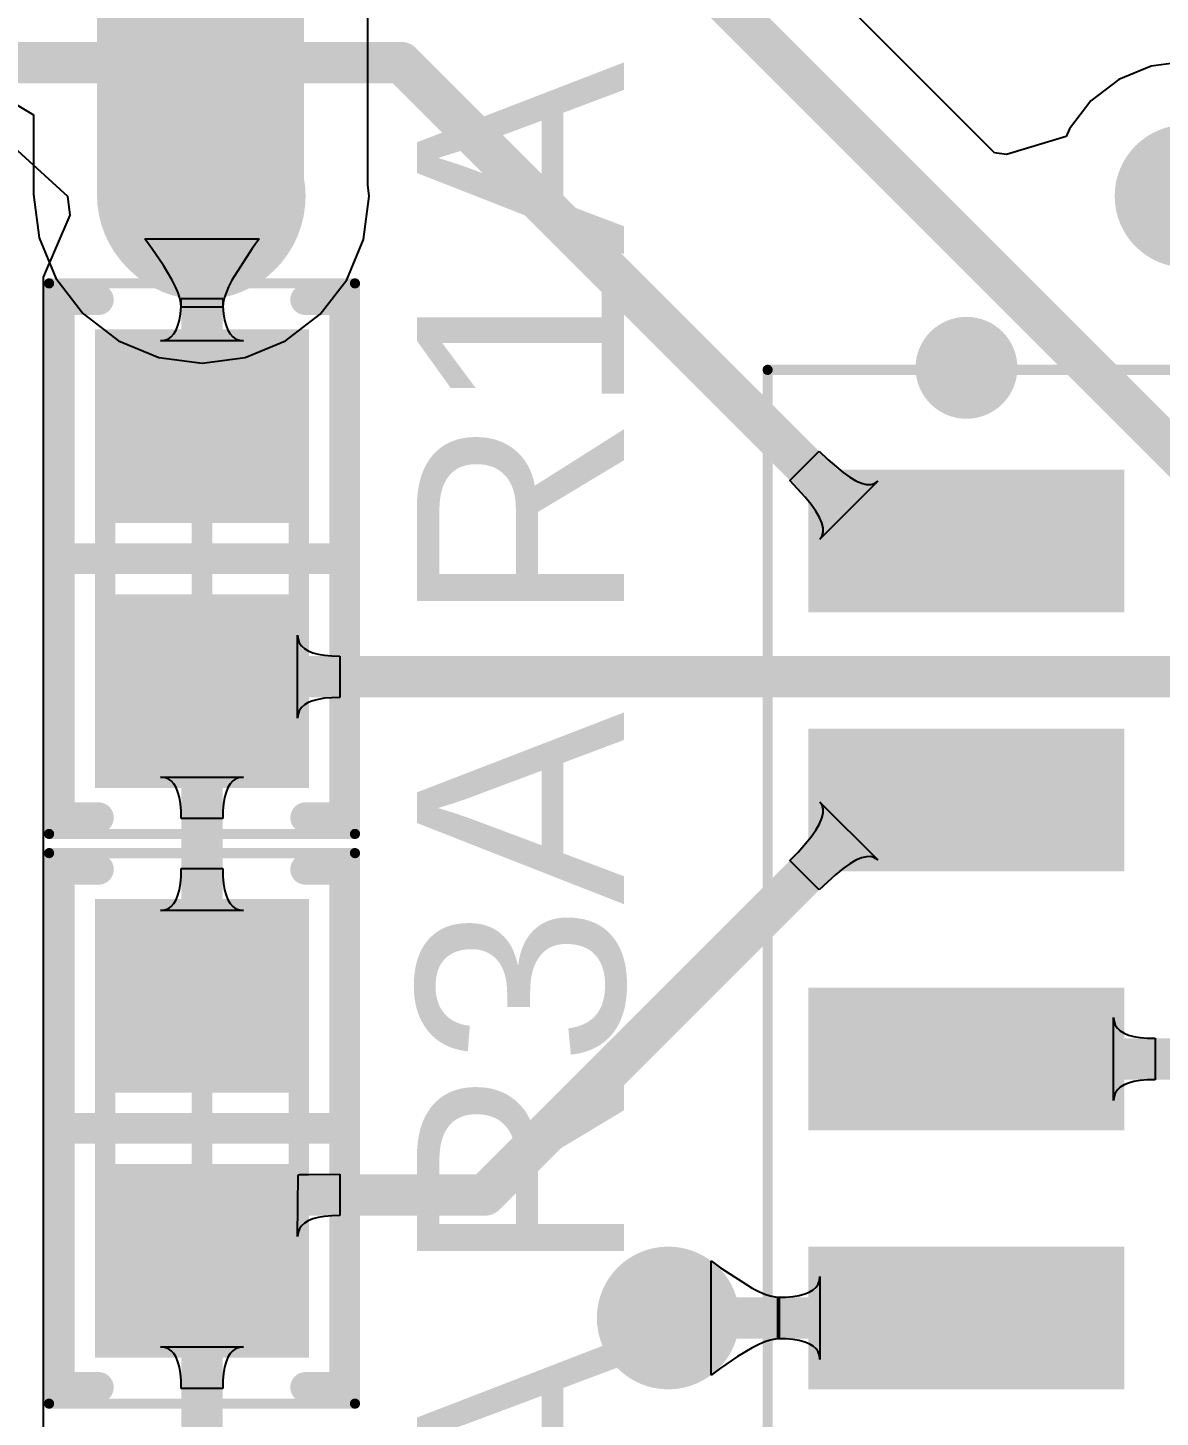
# Model space of a CAD drawing. Header units: inches. Extents: x -0.14 to 3.29, y -0.08 to 7.88.
# Drawn here: x 1.3616 to 1.5802, y 7.3334 to 7.6016 of the extents above; entities that cross this region are included whole.
import ezdxf

# ---------------------------------------------------------------- set-up
doc = ezdxf.new("R2010")
doc.units = ezdxf.units.IN
doc.header["$MEASUREMENT"] = 0
for name, color, linetype in [('Bottom Layer', 5, 'Continuous'), ('Top 3D Body', 56, 'Continuous'), ('Top Courtyard', 56, 'Continuous'), ('Top Layer', 1, 'Continuous'), ('Top Overlay', 2, 'Continuous'), ('Top Paste', 8, 'Continuous'), ('Top Solder', 216, 'Continuous'), ('Via Holes', 16, 'Continuous')]:
    doc.layers.add(name, color=color, linetype=linetype)
doc.styles.add('Arial', font='', dxfattribs={"height": 0.2})
doc.styles.get('Arial').set_extended_font_data('Arial')

# ---------------------------------------------------------------- blocks, each defined once
blk = doc.blocks.new('34355DA5_B1DA_47C2_A88A_ECF82120A4F7_259')
at = {"layer": 'Top Layer'}
for points in [[(-0.13583, 0.13819), (-0.13583, 0.16181), (-0.07874, 0.16181), (-0.07874, 0.13819)], [(-0.13583, 0.08819), (-0.13583, 0.11181), (-0.07874, 0.11181), (-0.07874, 0.08819)], [(-0.13583, 0.03819), (-0.13583, 0.06181), (-0.07874, 0.06181), (-0.07874, 0.03819)], [(-0.13583, -0.01181), (-0.13583, 0.01181), (-0.07874, 0.01181), (-0.07874, -0.01181)]]:
    blk.add_hatch(color=1, dxfattribs=at).paths.add_polyline_path(points)
at = {"layer": 'Top Paste'}
for points in [[(-0.13583, 0.13819), (-0.13583, 0.16181), (-0.07874, 0.16181), (-0.07874, 0.13819)], [(-0.13583, 0.08819), (-0.13583, 0.11181), (-0.07874, 0.11181), (-0.07874, 0.08819)], [(-0.13583, 0.03819), (-0.13583, 0.06181), (-0.07874, 0.06181), (-0.07874, 0.03819)], [(-0.13583, -0.01181), (-0.13583, 0.01181), (-0.07874, 0.01181), (-0.07874, -0.01181)]]:
    blk.add_hatch(color=8, dxfattribs=at).paths.add_polyline_path(points)
at = {"layer": 'Top Solder'}
for points in [[(-0.13779, 0.13622), (-0.13779, 0.16378), (-0.07677, 0.16378), (-0.07677, 0.13622)], [(-0.13779, 0.08622), (-0.13779, 0.11378), (-0.07677, 0.11378), (-0.07677, 0.08622)], [(-0.13779, 0.03622), (-0.13779, 0.06378), (-0.07677, 0.06378), (-0.07677, 0.03622)], [(-0.13779, -0.01378), (-0.13779, 0.01378), (-0.07677, 0.01378), (-0.07677, -0.01378)]]:
    blk.add_hatch(color=216, dxfattribs=at).paths.add_polyline_path(points)
at = {"layer": 'Top Courtyard'}
for points in [[(-0.14567, 0.18307, 0.00197, 0.00197, 0), (0.14567, 0.18307, 0.00197, 0.00197, 0)], [(-0.14567, -0.18307, 0.00197, 0.00197, 0), (-0.14567, 0.18307, 0.00197, 0.00197, 0)]]:
    blk.add_lwpolyline(points, format="xyseb", dxfattribs=at)
blk.add_lwpolyline([(-0.14616, 0.18307, 0.000984, 0.000984, 1), (-0.14518, 0.18307, 0.000984, 0.000984, 1)], format="xyseb", close=True, dxfattribs=at)
blk.add_lwpolyline([(-0.14616, 0.18307, 0.000984, 0.000984, 1), (-0.14518, 0.18307, 0.000984, 0.000984, 1)], format="xyseb", close=True, dxfattribs=at)
at = {"layer": 'Top Overlay'}
for points in [[(-0.10236, 0.18346, 0.00984, 0.00984, 1), (-0.1122, 0.18346, 0.00984, 0.00984, 1)], [(-0.11467, 0.18346, 0.00492, 0.00492, 1), (-0.10974, 0.18346, 0.00492, 0.00492, 1)], [(-0.10482, 0.18346, 0.00492, 0.00492, 1), (-0.0999, 0.18346, 0.00492, 0.00492, 1)]]:
    blk.add_lwpolyline(points, format="xyseb", close=True, dxfattribs=at)
blk = doc.blocks.new('RES_0603_1608_366')
at = {"layer": 'Top Layer'}
for points in [[(-0.04232, -0.0187), (-0.04232, 0.0187), (-0.00886, 0.0187), (-0.00886, -0.0187)], [(0.00886, -0.0187), (0.00886, 0.0187), (0.04232, 0.0187), (0.04232, -0.0187)]]:
    blk.add_hatch(color=1, dxfattribs=at).paths.add_polyline_path(points)
at = {"layer": 'Top Paste'}
for points in [[(-0.04232, -0.0187), (-0.04232, 0.0187), (-0.00886, 0.0187), (-0.00886, -0.0187)], [(0.00886, -0.0187), (0.00886, 0.0187), (0.04232, 0.0187), (0.04232, -0.0187)]]:
    blk.add_hatch(color=8, dxfattribs=at).paths.add_polyline_path(points)
at = {"layer": 'Top Solder'}
for points in [[(-0.04429, -0.02067), (-0.04429, 0.02067), (-0.00689, 0.02067), (-0.00689, -0.02067)], [(0.00689, -0.02067), (0.00689, 0.02067), (0.04429, 0.02067), (0.04429, -0.02067)]]:
    blk.add_hatch(color=216, dxfattribs=at).paths.add_polyline_path(points)
at = {"layer": 'Top 3D Body'}
for points in [[(0.03445, 0.0187, 0.00394, 0.00394, 0), (-0.03445, 0.0187, 0.00394, 0.00394, 0)], [(-0.03445, -0.0187, 0.00394, 0.00394, 0), (-0.03445, 0.0187, 0.00394, 0.00394, 0)], [(0.03445, -0.0187, 0.00394, 0.00394, 0), (0.03445, 0.0187, 0.00394, 0.00394, 0)], [(0.03445, -0.0187, 0.00394, 0.00394, 0), (-0.03445, -0.0187, 0.00394, 0.00394, 0)]]:
    blk.add_lwpolyline(points, format="xyseb", dxfattribs=at)
for points in [[(-0.03543, 0.0187, 0.00197, 0.00197, 1), (-0.03346, 0.0187, 0.00197, 0.00197, 1)], [(-0.03543, 0.0187, 0.00197, 0.00197, 1), (-0.03346, 0.0187, 0.00197, 0.00197, 1)], [(0.03347, 0.0187, 0.00197, 0.00197, 1), (0.03543, 0.0187, 0.00197, 0.00197, 1)], [(0.03347, 0.0187, 0.00197, 0.00197, 1), (0.03543, 0.0187, 0.00197, 0.00197, 1)], [(-0.03543, -0.0187, 0.00197, 0.00197, 1), (-0.03346, -0.0187, 0.00197, 0.00197, 1)], [(-0.03543, -0.0187, 0.00197, 0.00197, 1), (-0.03346, -0.0187, 0.00197, 0.00197, 1)], [(0.03347, -0.0187, 0.00197, 0.00197, 1), (0.03543, -0.0187, 0.00197, 0.00197, 1)], [(0.03347, -0.0187, 0.00197, 0.00197, 1), (0.03543, -0.0187, 0.00197, 0.00197, 1)]]:
    blk.add_lwpolyline(points, format="xyseb", close=True, dxfattribs=at)
at = {"layer": 'Top Courtyard'}
for points in [[(0.05315, 0.02953, 0.00197, 0.00197, 0), (-0.05315, 0.02953, 0.00197, 0.00197, 0)], [(-0.05315, -0.02953, 0.00197, 0.00197, 0), (-0.05315, 0.02953, 0.00197, 0.00197, 0)], [(0.05315, -0.02953, 0.00197, 0.00197, 0), (0.05315, 0.02953, 0.00197, 0.00197, 0)], [(0, -0.0187, 0.00394, 0.00394, 0), (0, 0.0187, 0.00394, 0.00394, 0)], [(0.0187, 0, 0.00394, 0.00394, 0), (-0.0187, 0, 0.00394, 0.00394, 0)], [(0.05315, -0.02953, 0.00197, 0.00197, 0), (-0.05315, -0.02953, 0.00197, 0.00197, 0)]]:
    blk.add_lwpolyline(points, format="xyseb", dxfattribs=at)
for points in [[(-0.05364, 0.02953, 0.000984, 0.000984, 1), (-0.05266, 0.02953, 0.000984, 0.000984, 1)], [(-0.05364, 0.02953, 0.000984, 0.000984, 1), (-0.05266, 0.02953, 0.000984, 0.000984, 1)], [(0.05266, 0.02953, 0.000984, 0.000984, 1), (0.05364, 0.02953, 0.000984, 0.000984, 1)], [(0.05266, 0.02953, 0.000984, 0.000984, 1), (0.05364, 0.02953, 0.000984, 0.000984, 1)], [(-0.00098, 0.0187, 0.00197, 0.00197, 1), (0.00098, 0.0187, 0.00197, 0.00197, 1)], [(-0.01968, 0, 0.00197, 0.00197, 1), (-0.01772, 0, 0.00197, 0.00197, 1)], [(0.01772, 0, 0.00197, 0.00197, 1), (0.01969, 0, 0.00197, 0.00197, 1)], [(-0.00098, -0.0187, 0.00197, 0.00197, 1), (0.00098, -0.0187, 0.00197, 0.00197, 1)], [(-0.05364, -0.02953, 0.000984, 0.000984, 1), (-0.05266, -0.02953, 0.000984, 0.000984, 1)], [(-0.05364, -0.02953, 0.000984, 0.000984, 1), (-0.05266, -0.02953, 0.000984, 0.000984, 1)], [(0.05266, -0.02953, 0.000984, 0.000984, 1), (0.05364, -0.02953, 0.000984, 0.000984, 1)], [(0.05266, -0.02953, 0.000984, 0.000984, 1), (0.05364, -0.02953, 0.000984, 0.000984, 1)]]:
    blk.add_lwpolyline(points, format="xyseb", close=True, dxfattribs=at)
at = {"layer": 'Top Overlay'}
for points in [[(0.05, 0.02756, 0.00591, 0.00591, 0), (-0.05, 0.02756, 0.00591, 0.00591, 0)], [(-0.05, 0.02, 0.00591, 0.00591, 0), (-0.05, 0.02756, 0.00591, 0.00591, 0)], [(0, -0.02756, 0.00591, 0.00591, 0), (0, 0.02756, 0.00591, 0.00591, 0)], [(0.05, 0.02, 0.00591, 0.00591, 0), (0.05, 0.02756, 0.00591, 0.00591, 0)], [(-0.05, -0.02756, 0.00591, 0.00591, 0), (-0.05, -0.02, 0.00591, 0.00591, 0)], [(0.05, -0.02756, 0.00591, 0.00591, 0), (0.05, -0.02, 0.00591, 0.00591, 0)], [(0.05, -0.02756, 0.00591, 0.00591, 0), (-0.05, -0.02756, 0.00591, 0.00591, 0)]]:
    blk.add_lwpolyline(points, format="xyseb", dxfattribs=at)
for points in [[(-0.05148, 0.02756, 0.00295, 0.00295, 1), (-0.04852, 0.02756, 0.00295, 0.00295, 1)], [(-0.05148, 0.02756, 0.00295, 0.00295, 1), (-0.04852, 0.02756, 0.00295, 0.00295, 1)], [(-0.00148, 0.02756, 0.00295, 0.00295, 1), (0.00148, 0.02756, 0.00295, 0.00295, 1)], [(0.04852, 0.02756, 0.00295, 0.00295, 1), (0.05148, 0.02756, 0.00295, 0.00295, 1)], [(0.04852, 0.02756, 0.00295, 0.00295, 1), (0.05148, 0.02756, 0.00295, 0.00295, 1)], [(-0.05148, 0.02, 0.00295, 0.00295, 1), (-0.04852, 0.02, 0.00295, 0.00295, 1)], [(0.04852, 0.02, 0.00295, 0.00295, 1), (0.05148, 0.02, 0.00295, 0.00295, 1)], [(-0.05148, -0.02, 0.00295, 0.00295, 1), (-0.04852, -0.02, 0.00295, 0.00295, 1)], [(0.04852, -0.02, 0.00295, 0.00295, 1), (0.05148, -0.02, 0.00295, 0.00295, 1)], [(-0.05148, -0.02756, 0.00295, 0.00295, 1), (-0.04852, -0.02756, 0.00295, 0.00295, 1)], [(-0.05148, -0.02756, 0.00295, 0.00295, 1), (-0.04852, -0.02756, 0.00295, 0.00295, 1)], [(-0.00148, -0.02756, 0.00295, 0.00295, 1), (0.00148, -0.02756, 0.00295, 0.00295, 1)], [(0.04852, -0.02756, 0.00295, 0.00295, 1), (0.05148, -0.02756, 0.00295, 0.00295, 1)], [(0.04852, -0.02756, 0.00295, 0.00295, 1), (0.05148, -0.02756, 0.00295, 0.00295, 1)]]:
    blk.add_lwpolyline(points, format="xyseb", close=True, dxfattribs=at)
blk = doc.blocks.new('RES_0603_1608_386')
at = {"layer": 'Top Layer'}
for points in [[(-0.04232, -0.0187), (-0.04232, 0.0187), (-0.00886, 0.0187), (-0.00886, -0.0187)], [(0.00886, -0.0187), (0.00886, 0.0187), (0.04232, 0.0187), (0.04232, -0.0187)]]:
    blk.add_hatch(color=1, dxfattribs=at).paths.add_polyline_path(points)
at = {"layer": 'Top Paste'}
for points in [[(-0.04232, -0.0187), (-0.04232, 0.0187), (-0.00886, 0.0187), (-0.00886, -0.0187)], [(0.00886, -0.0187), (0.00886, 0.0187), (0.04232, 0.0187), (0.04232, -0.0187)]]:
    blk.add_hatch(color=8, dxfattribs=at).paths.add_polyline_path(points)
at = {"layer": 'Top Solder'}
for points in [[(-0.04429, -0.02067), (-0.04429, 0.02067), (-0.00689, 0.02067), (-0.00689, -0.02067)], [(0.00689, -0.02067), (0.00689, 0.02067), (0.04429, 0.02067), (0.04429, -0.02067)]]:
    blk.add_hatch(color=216, dxfattribs=at).paths.add_polyline_path(points)
at = {"layer": 'Top 3D Body'}
for points in [[(0.03445, 0.0187, 0.00394, 0.00394, 0), (-0.03445, 0.0187, 0.00394, 0.00394, 0)], [(-0.03445, -0.0187, 0.00394, 0.00394, 0), (-0.03445, 0.0187, 0.00394, 0.00394, 0)], [(0.03445, -0.0187, 0.00394, 0.00394, 0), (0.03445, 0.0187, 0.00394, 0.00394, 0)], [(0.03445, -0.0187, 0.00394, 0.00394, 0), (-0.03445, -0.0187, 0.00394, 0.00394, 0)]]:
    blk.add_lwpolyline(points, format="xyseb", dxfattribs=at)
for points in [[(-0.03543, 0.0187, 0.00197, 0.00197, 1), (-0.03346, 0.0187, 0.00197, 0.00197, 1)], [(-0.03543, 0.0187, 0.00197, 0.00197, 1), (-0.03346, 0.0187, 0.00197, 0.00197, 1)], [(0.03347, 0.0187, 0.00197, 0.00197, 1), (0.03543, 0.0187, 0.00197, 0.00197, 1)], [(0.03347, 0.0187, 0.00197, 0.00197, 1), (0.03543, 0.0187, 0.00197, 0.00197, 1)], [(-0.03543, -0.0187, 0.00197, 0.00197, 1), (-0.03346, -0.0187, 0.00197, 0.00197, 1)], [(-0.03543, -0.0187, 0.00197, 0.00197, 1), (-0.03346, -0.0187, 0.00197, 0.00197, 1)], [(0.03347, -0.0187, 0.00197, 0.00197, 1), (0.03543, -0.0187, 0.00197, 0.00197, 1)], [(0.03347, -0.0187, 0.00197, 0.00197, 1), (0.03543, -0.0187, 0.00197, 0.00197, 1)]]:
    blk.add_lwpolyline(points, format="xyseb", close=True, dxfattribs=at)
at = {"layer": 'Top Courtyard'}
for points in [[(0.05315, 0.02953, 0.00197, 0.00197, 0), (-0.05315, 0.02953, 0.00197, 0.00197, 0)], [(-0.05315, -0.02953, 0.00197, 0.00197, 0), (-0.05315, 0.02953, 0.00197, 0.00197, 0)], [(0.05315, -0.02953, 0.00197, 0.00197, 0), (0.05315, 0.02953, 0.00197, 0.00197, 0)], [(0, -0.0187, 0.00394, 0.00394, 0), (0, 0.0187, 0.00394, 0.00394, 0)], [(0.0187, 0, 0.00394, 0.00394, 0), (-0.0187, 0, 0.00394, 0.00394, 0)], [(0.05315, -0.02953, 0.00197, 0.00197, 0), (-0.05315, -0.02953, 0.00197, 0.00197, 0)]]:
    blk.add_lwpolyline(points, format="xyseb", dxfattribs=at)
for points in [[(-0.05364, 0.02953, 0.000984, 0.000984, 1), (-0.05266, 0.02953, 0.000984, 0.000984, 1)], [(-0.05364, 0.02953, 0.000984, 0.000984, 1), (-0.05266, 0.02953, 0.000984, 0.000984, 1)], [(0.05266, 0.02953, 0.000984, 0.000984, 1), (0.05364, 0.02953, 0.000984, 0.000984, 1)], [(0.05266, 0.02953, 0.000984, 0.000984, 1), (0.05364, 0.02953, 0.000984, 0.000984, 1)], [(-0.00098, 0.0187, 0.00197, 0.00197, 1), (0.00098, 0.0187, 0.00197, 0.00197, 1)], [(-0.01968, 0, 0.00197, 0.00197, 1), (-0.01772, 0, 0.00197, 0.00197, 1)], [(0.01772, 0, 0.00197, 0.00197, 1), (0.01969, 0, 0.00197, 0.00197, 1)], [(-0.00098, -0.0187, 0.00197, 0.00197, 1), (0.00098, -0.0187, 0.00197, 0.00197, 1)], [(-0.05364, -0.02953, 0.000984, 0.000984, 1), (-0.05266, -0.02953, 0.000984, 0.000984, 1)], [(-0.05364, -0.02953, 0.000984, 0.000984, 1), (-0.05266, -0.02953, 0.000984, 0.000984, 1)], [(0.05266, -0.02953, 0.000984, 0.000984, 1), (0.05364, -0.02953, 0.000984, 0.000984, 1)], [(0.05266, -0.02953, 0.000984, 0.000984, 1), (0.05364, -0.02953, 0.000984, 0.000984, 1)]]:
    blk.add_lwpolyline(points, format="xyseb", close=True, dxfattribs=at)
at = {"layer": 'Top Overlay'}
for points in [[(0.05, 0.02756, 0.00591, 0.00591, 0), (-0.05, 0.02756, 0.00591, 0.00591, 0)], [(-0.05, 0.02, 0.00591, 0.00591, 0), (-0.05, 0.02756, 0.00591, 0.00591, 0)], [(0, -0.02756, 0.00591, 0.00591, 0), (0, 0.02756, 0.00591, 0.00591, 0)], [(0.05, 0.02, 0.00591, 0.00591, 0), (0.05, 0.02756, 0.00591, 0.00591, 0)], [(-0.05, -0.02756, 0.00591, 0.00591, 0), (-0.05, -0.02, 0.00591, 0.00591, 0)], [(0.05, -0.02756, 0.00591, 0.00591, 0), (0.05, -0.02, 0.00591, 0.00591, 0)], [(0.05, -0.02756, 0.00591, 0.00591, 0), (-0.05, -0.02756, 0.00591, 0.00591, 0)]]:
    blk.add_lwpolyline(points, format="xyseb", dxfattribs=at)
for points in [[(-0.05148, 0.02756, 0.00295, 0.00295, 1), (-0.04852, 0.02756, 0.00295, 0.00295, 1)], [(-0.05148, 0.02756, 0.00295, 0.00295, 1), (-0.04852, 0.02756, 0.00295, 0.00295, 1)], [(-0.00148, 0.02756, 0.00295, 0.00295, 1), (0.00148, 0.02756, 0.00295, 0.00295, 1)], [(0.04852, 0.02756, 0.00295, 0.00295, 1), (0.05148, 0.02756, 0.00295, 0.00295, 1)], [(0.04852, 0.02756, 0.00295, 0.00295, 1), (0.05148, 0.02756, 0.00295, 0.00295, 1)], [(-0.05148, 0.02, 0.00295, 0.00295, 1), (-0.04852, 0.02, 0.00295, 0.00295, 1)], [(0.04852, 0.02, 0.00295, 0.00295, 1), (0.05148, 0.02, 0.00295, 0.00295, 1)], [(-0.05148, -0.02, 0.00295, 0.00295, 1), (-0.04852, -0.02, 0.00295, 0.00295, 1)], [(0.04852, -0.02, 0.00295, 0.00295, 1), (0.05148, -0.02, 0.00295, 0.00295, 1)], [(-0.05148, -0.02756, 0.00295, 0.00295, 1), (-0.04852, -0.02756, 0.00295, 0.00295, 1)], [(-0.05148, -0.02756, 0.00295, 0.00295, 1), (-0.04852, -0.02756, 0.00295, 0.00295, 1)], [(-0.00148, -0.02756, 0.00295, 0.00295, 1), (0.00148, -0.02756, 0.00295, 0.00295, 1)], [(0.04852, -0.02756, 0.00295, 0.00295, 1), (0.05148, -0.02756, 0.00295, 0.00295, 1)], [(0.04852, -0.02756, 0.00295, 0.00295, 1), (0.05148, -0.02756, 0.00295, 0.00295, 1)]]:
    blk.add_lwpolyline(points, format="xyseb", close=True, dxfattribs=at)

msp = doc.modelspace()

# ---------------------------------------------------------------- hatches: boundary and pattern name
at = {"layer": 'Bottom Layer'}
h = msp.add_hatch(color=5, dxfattribs=at)
edge = h.paths.add_edge_path()
edge.add_arc((1.3952, 7.56913), 0.01378, 0, 360)
h = msp.add_hatch(color=5, dxfattribs=at)
edge = h.paths.add_edge_path()
edge.add_arc((1.5852, 7.56913), 0.01378, 0, 360)
h = msp.add_hatch(color=5, dxfattribs=at)
edge = h.paths.add_edge_path()
edge.add_arc((1.48521, 7.35252), 0.01378, 0, 360)
at = {"layer": 'Top Layer'}
h = msp.add_hatch(color=1, dxfattribs=at)
edge = h.paths.add_edge_path()
edge.add_arc((1.3952, 7.56913), 0.01378, 0, 360)
h = msp.add_hatch(color=1, dxfattribs=at)
edge = h.paths.add_edge_path()
edge.add_arc((1.5852, 7.56913), 0.01378, 0, 360)
h = msp.add_hatch(color=1, dxfattribs=at)
edge = h.paths.add_edge_path()
edge.add_arc((1.48521, 7.35252), 0.01378, 0, 360)
at = {"layer": 'Via Holes'}
h = msp.add_hatch(color=7, dxfattribs=at)
edge = h.paths.add_edge_path()
edge.add_arc((1.3952, 7.56913), 0.00689, 0, 360)
h = msp.add_hatch(color=7, dxfattribs=at)
edge = h.paths.add_edge_path()
edge.add_arc((1.5852, 7.56913), 0.00689, 0, 360)
h = msp.add_hatch(color=7, dxfattribs=at)
edge = h.paths.add_edge_path()
edge.add_arc((1.48521, 7.35252), 0.00689, 0, 360)

# ---------------------------------------------------------------- linework, layer by layer
at = {"layer": 'Bottom Layer'}
for p, q in [((1.42719, 7.5713), (1.42719, 7.67688)), ((1.35064, 7.59202), (1.36264, 7.58483)), ((1.36264, 7.58483), (1.36264, 7.56942)), ((1.42747, 7.56913), (1.42719, 7.5713)), ((1.36264, 7.56942), (1.36374, 7.56106)), ((1.42637, 7.56078), (1.42747, 7.56913)), ((1.36374, 7.56106), (1.36696, 7.55328)), ((1.42315, 7.55299), (1.42637, 7.56078)), ((1.36696, 7.55328), (1.37209, 7.54659)), ((1.41802, 7.54631), (1.42315, 7.55299)), ((1.37209, 7.54659), (1.37238, 7.54631)), ((1.37238, 7.54631), (1.37906, 7.54118)), ((1.41134, 7.54118), (1.41802, 7.54631)), ((1.37906, 7.54118), (1.38684, 7.53796)), ((1.40355, 7.53796), (1.41134, 7.54118)), ((1.38684, 7.53796), (1.3952, 7.53686)), ((1.3952, 7.53686), (1.40355, 7.53796))]:
    msp.add_line(p, q, dxfattribs=at)
for points in [[(1.39491, 7.56942, 0.04, 0.04, 0), (1.39491, 7.67688, 0.04, 0.04, 0)], [(1.39491, 7.56942, 0.04, 0.04, 0), (1.3952, 7.56913, 0.04, 0.04, 0)]]:
    msp.add_lwpolyline(points, format="xyseb", dxfattribs=at)
for points in [[(1.38491, 7.56942, 0.02, 0.02, 1), (1.40491, 7.56942, 0.02, 0.02, 1)], [(1.38491, 7.56942, 0.02, 0.02, 1), (1.40491, 7.56942, 0.02, 0.02, 1)], [(1.3852, 7.56913, 0.02, 0.02, 1), (1.4052, 7.56913, 0.02, 0.02, 1)]]:
    msp.add_lwpolyline(points, format="xyseb", close=True, dxfattribs=at)
at = {"layer": 'Top Layer'}
for p, q in [((1.54822, 7.57749), (1.50326, 7.62245)), ((1.5852, 7.59513), (1.57847, 7.59425)), ((1.57847, 7.59425), (1.5722, 7.59165)), ((1.5722, 7.59165), (1.56681, 7.58752)), ((1.56681, 7.58752), (1.56268, 7.58213)), ((1.56268, 7.58213), (1.56206, 7.58063)), ((1.56206, 7.58063), (1.55053, 7.57717)), ((1.35886, 7.5786), (1.3692, 7.56913)), ((1.55053, 7.57717), (1.54822, 7.57749)), ((1.3692, 7.56913), (1.36968, 7.56546)), ((1.36968, 7.56546), (1.3645, 7.55346)), ((1.38551, 7.55904), (1.38418, 7.56086)), ((1.38418, 7.56086), (1.40622, 7.56086)), ((1.40622, 7.56086), (1.40488, 7.55904)), ((1.38776, 7.55575), (1.38551, 7.55904)), ((1.40488, 7.55904), (1.40095, 7.55289)), ((1.38944, 7.55289), (1.38776, 7.55575)), ((1.3645, 7.55346), (1.3645, 7.55346)), ((1.3645, 7.55346), (1.3645, 7.49599)), ((1.39007, 7.55163), (1.38944, 7.55289)), ((1.40095, 7.55289), (1.40032, 7.55163)), ((1.39057, 7.55047), (1.39007, 7.55163)), ((1.39092, 7.54943), (1.39057, 7.55047)), ((1.39113, 7.5485), (1.39092, 7.54943)), ((1.39116, 7.54779), (1.3912, 7.54934)), ((1.3912, 7.54934), (1.3992, 7.54934)), ((1.3992, 7.54934), (1.39924, 7.54779)), ((1.39948, 7.54943), (1.39927, 7.5485)), ((1.39983, 7.55047), (1.39948, 7.54943)), ((1.40032, 7.55163), (1.39983, 7.55047)), ((1.39104, 7.54641), (1.39116, 7.54779)), ((1.3912, 7.54768), (1.39113, 7.5485)), ((1.3992, 7.54768), (1.3912, 7.54768)), ((1.39927, 7.5485), (1.3992, 7.54768)), ((1.39924, 7.54779), (1.39936, 7.54641)), ((1.3902, 7.54325), (1.39056, 7.54414)), ((1.39056, 7.54414), (1.39084, 7.5452)), ((1.39084, 7.5452), (1.39104, 7.54641)), ((1.39936, 7.54641), (1.39956, 7.5452)), ((1.39956, 7.5452), (1.39984, 7.54414)), ((1.39984, 7.54414), (1.4002, 7.54325)), ((1.3872, 7.54122), (1.38796, 7.5413)), ((1.4032, 7.54122), (1.3872, 7.54122)), ((1.38796, 7.5413), (1.38864, 7.54154)), ((1.38864, 7.54154), (1.38924, 7.54195)), ((1.38924, 7.54195), (1.38976, 7.54252)), ((1.38976, 7.54252), (1.3902, 7.54325)), ((1.4002, 7.54325), (1.40064, 7.54252)), ((1.40064, 7.54252), (1.40116, 7.54195)), ((1.40116, 7.54195), (1.40176, 7.54154)), ((1.40176, 7.54154), (1.40244, 7.5413)), ((1.40244, 7.5413), (1.4032, 7.54122)), ((1.50872, 7.51421), (1.51437, 7.51987)), ((1.51437, 7.51987), (1.51602, 7.51827)), ((1.51602, 7.51827), (1.51898, 7.51576)), ((1.51898, 7.51576), (1.52028, 7.51484)), ((1.52028, 7.51484), (1.52147, 7.51415)), ((1.51168, 7.51102), (1.50872, 7.51421)), ((1.52569, 7.51409), (1.51449, 7.5029)), ((1.52147, 7.51415), (1.52255, 7.51369)), ((1.52255, 7.51369), (1.52351, 7.51345)), ((1.52351, 7.51345), (1.52435, 7.51344)), ((1.52435, 7.51344), (1.52507, 7.51365)), ((1.52507, 7.51365), (1.52569, 7.51409)), ((1.51282, 7.5096), (1.51168, 7.51102)), ((1.51374, 7.5083), (1.51282, 7.5096)), ((1.51443, 7.50711), (1.51374, 7.5083)), ((1.5149, 7.50604), (1.51443, 7.50711)), ((1.51514, 7.50508), (1.5149, 7.50604)), ((1.51493, 7.50351), (1.51515, 7.50424)), ((1.51515, 7.50424), (1.51514, 7.50508)), ((1.51449, 7.5029), (1.51493, 7.50351)), ((1.3645, 7.49599), (1.3645, 7.44481)), ((1.41366, 7.46833), (1.41366, 7.48433)), ((1.41366, 7.48433), (1.41374, 7.48357)), ((1.41374, 7.48357), (1.41398, 7.48289)), ((1.41398, 7.48289), (1.41439, 7.48229)), ((1.41439, 7.48229), (1.41496, 7.48177)), ((1.41496, 7.48177), (1.41569, 7.48133)), ((1.41569, 7.48133), (1.41658, 7.48097)), ((1.41658, 7.48097), (1.41764, 7.48069)), ((1.41764, 7.48069), (1.41886, 7.48049)), ((1.41886, 7.48049), (1.42024, 7.48037)), ((1.42024, 7.48037), (1.42178, 7.48033)), ((1.42178, 7.48033), (1.42178, 7.47233)), ((1.41658, 7.47169), (1.41569, 7.47133)), ((1.41764, 7.47197), (1.41658, 7.47169)), ((1.41886, 7.47217), (1.41764, 7.47197)), ((1.42024, 7.47229), (1.41886, 7.47217)), ((1.42178, 7.47233), (1.42024, 7.47229)), ((1.41374, 7.46909), (1.41366, 7.46833)), ((1.41398, 7.46977), (1.41374, 7.46909)), ((1.41439, 7.47037), (1.41398, 7.46977)), ((1.41496, 7.47089), (1.41439, 7.47037)), ((1.41569, 7.47133), (1.41496, 7.47089)), ((1.38796, 7.45685), (1.3872, 7.45693)), ((1.3872, 7.45693), (1.4032, 7.45693)), ((1.38864, 7.45661), (1.38796, 7.45685)), ((1.38924, 7.45621), (1.38864, 7.45661)), ((1.38976, 7.45565), (1.38924, 7.45621)), ((1.3902, 7.45493), (1.38976, 7.45565)), ((1.40064, 7.45565), (1.4002, 7.45493)), ((1.40116, 7.45621), (1.40064, 7.45565)), ((1.40176, 7.45661), (1.40116, 7.45621)), ((1.40244, 7.45685), (1.40176, 7.45661)), ((1.4032, 7.45693), (1.40244, 7.45685)), ((1.39056, 7.45405), (1.3902, 7.45493)), ((1.39084, 7.45301), (1.39056, 7.45405)), ((1.39104, 7.45181), (1.39084, 7.45301)), ((1.39956, 7.45301), (1.39936, 7.45181)), ((1.39984, 7.45405), (1.39956, 7.45301)), ((1.4002, 7.45493), (1.39984, 7.45405)), ((1.39116, 7.45045), (1.39104, 7.45181)), ((1.3912, 7.44893), (1.39116, 7.45045)), ((1.39924, 7.45045), (1.3992, 7.44893)), ((1.39936, 7.45181), (1.39924, 7.45045)), ((1.51493, 7.45153), (1.51449, 7.45214)), ((1.51449, 7.45214), (1.52569, 7.44095)), ((1.5149, 7.449), (1.51514, 7.44996)), ((1.51515, 7.4508), (1.51493, 7.45153)), ((1.51514, 7.44996), (1.51515, 7.4508)), ((1.3992, 7.44893), (1.3912, 7.44893)), ((1.51374, 7.44674), (1.51443, 7.44793)), ((1.51443, 7.44793), (1.5149, 7.449)), ((1.3645, 7.44481), (1.3645, 7.44481)), ((1.3645, 7.44481), (1.3645, 7.44346)), ((1.51031, 7.44248), (1.51282, 7.44544)), ((1.51282, 7.44544), (1.51374, 7.44674)), ((1.3645, 7.44346), (1.3645, 7.44346)), ((1.3645, 7.44346), (1.3645, 7.38599)), ((1.50872, 7.44083), (1.51031, 7.44248)), ((1.39116, 7.43779), (1.3912, 7.43934)), ((1.3912, 7.43934), (1.3992, 7.43934)), ((1.3992, 7.43934), (1.39924, 7.43779)), ((1.51437, 7.43517), (1.50872, 7.44083)), ((1.51898, 7.43928), (1.51756, 7.43814)), ((1.52028, 7.4402), (1.51898, 7.43928)), ((1.52147, 7.44089), (1.52028, 7.4402)), ((1.52255, 7.44135), (1.52147, 7.44089)), ((1.52351, 7.44159), (1.52255, 7.44135)), ((1.52435, 7.4416), (1.52351, 7.44159)), ((1.52507, 7.44139), (1.52435, 7.4416)), ((1.52569, 7.44095), (1.52507, 7.44139)), ((1.39104, 7.43641), (1.39116, 7.43779)), ((1.39924, 7.43779), (1.39936, 7.43641)), ((1.51756, 7.43814), (1.51437, 7.43517)), ((1.3902, 7.43325), (1.39056, 7.43414)), ((1.39056, 7.43414), (1.39084, 7.4352)), ((1.39084, 7.4352), (1.39104, 7.43641)), ((1.39936, 7.43641), (1.39956, 7.4352)), ((1.39956, 7.4352), (1.39984, 7.43414)), ((1.39984, 7.43414), (1.4002, 7.43325)), ((1.3872, 7.43122), (1.38796, 7.4313)), ((1.4032, 7.43122), (1.3872, 7.43122)), ((1.38796, 7.4313), (1.38864, 7.43154)), ((1.38864, 7.43154), (1.38924, 7.43195)), ((1.38924, 7.43195), (1.38976, 7.43252)), ((1.38976, 7.43252), (1.3902, 7.43325)), ((1.4002, 7.43325), (1.40064, 7.43252)), ((1.40064, 7.43252), (1.40116, 7.43195)), ((1.40116, 7.43195), (1.40176, 7.43154)), ((1.40176, 7.43154), (1.40244, 7.4313)), ((1.40244, 7.4313), (1.4032, 7.43122)), ((1.57122, 7.39452), (1.57122, 7.41052)), ((1.57122, 7.41052), (1.5713, 7.40976)), ((1.5713, 7.40976), (1.57154, 7.40908)), ((1.57154, 7.40908), (1.57194, 7.40848)), ((1.57194, 7.40848), (1.5725, 7.40796)), ((1.5725, 7.40796), (1.57322, 7.40752)), ((1.57322, 7.40752), (1.5741, 7.40716)), ((1.5741, 7.40716), (1.57514, 7.40688)), ((1.57514, 7.40688), (1.57634, 7.40668)), ((1.57634, 7.40668), (1.5777, 7.40656)), ((1.5777, 7.40656), (1.57922, 7.40652)), ((1.57922, 7.40652), (1.57922, 7.39852)), ((1.57194, 7.39656), (1.57154, 7.39596)), ((1.5725, 7.39708), (1.57194, 7.39656)), ((1.57322, 7.39752), (1.5725, 7.39708)), ((1.5741, 7.39788), (1.57322, 7.39752)), ((1.57514, 7.39816), (1.5741, 7.39788)), ((1.57634, 7.39836), (1.57514, 7.39816)), ((1.5777, 7.39848), (1.57634, 7.39836)), ((1.57922, 7.39852), (1.5777, 7.39848)), ((1.5713, 7.39528), (1.57122, 7.39452)), ((1.57154, 7.39596), (1.5713, 7.39528)), ((1.3645, 7.38599), (1.3645, 7.33481)), ((1.41366, 7.36828), (1.41378, 7.38016)), ((1.41378, 7.38016), (1.41386, 7.38018)), ((1.41386, 7.38018), (1.4141, 7.3802)), ((1.4141, 7.3802), (1.41578, 7.38025)), ((1.41578, 7.38025), (1.42178, 7.38028)), ((1.42178, 7.38028), (1.42178, 7.37228)), ((1.41887, 7.37212), (1.41765, 7.37192)), ((1.42024, 7.37224), (1.41887, 7.37212)), ((1.42178, 7.37228), (1.42024, 7.37224)), ((1.414, 7.36972), (1.41375, 7.36904)), ((1.41441, 7.37032), (1.414, 7.36972)), ((1.41498, 7.37084), (1.41441, 7.37032)), ((1.41571, 7.37128), (1.41498, 7.37084)), ((1.4166, 7.37164), (1.41571, 7.37128)), ((1.41765, 7.37192), (1.4166, 7.37164)), ((1.41375, 7.36904), (1.41366, 7.36828)), ((1.49348, 7.3415), (1.49348, 7.36354)), ((1.49348, 7.36354), (1.4953, 7.3622)), ((1.4953, 7.3622), (1.50145, 7.35827)), ((1.51376, 7.35848), (1.51417, 7.35908)), ((1.51417, 7.35908), (1.51441, 7.35976)), ((1.51441, 7.35976), (1.51449, 7.36052)), ((1.51449, 7.36052), (1.51449, 7.34452)), ((1.50145, 7.35827), (1.50271, 7.35764)), ((1.50271, 7.35764), (1.50387, 7.35715)), ((1.50387, 7.35715), (1.50491, 7.3568)), ((1.50491, 7.3568), (1.50584, 7.35659)), ((1.50584, 7.35659), (1.50666, 7.35652)), ((1.50637, 7.35652), (1.50792, 7.35656)), ((1.50637, 7.34852), (1.50637, 7.35652)), ((1.50666, 7.35652), (1.50666, 7.34852)), ((1.50792, 7.35656), (1.5093, 7.35668)), ((1.5093, 7.35668), (1.51051, 7.35688)), ((1.51051, 7.35688), (1.51157, 7.35716)), ((1.51157, 7.35716), (1.51246, 7.35752)), ((1.51246, 7.35752), (1.51319, 7.35796)), ((1.51319, 7.35796), (1.51376, 7.35848)), ((1.50491, 7.34824), (1.50387, 7.34789)), ((1.50584, 7.34845), (1.50491, 7.34824)), ((1.50666, 7.34852), (1.50584, 7.34845)), ((1.50792, 7.34848), (1.50637, 7.34852)), ((1.5093, 7.34836), (1.50792, 7.34848)), ((1.51051, 7.34816), (1.5093, 7.34836)), ((1.51157, 7.34788), (1.51051, 7.34816)), ((1.38796, 7.34685), (1.3872, 7.34693)), ((1.3872, 7.34693), (1.4032, 7.34693)), ((1.38864, 7.34661), (1.38796, 7.34685)), ((1.38924, 7.34621), (1.38864, 7.34661)), ((1.38976, 7.34565), (1.38924, 7.34621)), ((1.3902, 7.34493), (1.38976, 7.34565)), ((1.40064, 7.34565), (1.4002, 7.34493)), ((1.40116, 7.34621), (1.40064, 7.34565)), ((1.40176, 7.34661), (1.40116, 7.34621)), ((1.40244, 7.34685), (1.40176, 7.34661)), ((1.4032, 7.34693), (1.40244, 7.34685)), ((1.50145, 7.34676), (1.49859, 7.34508)), ((1.50271, 7.3474), (1.50145, 7.34676)), ((1.50387, 7.34789), (1.50271, 7.3474)), ((1.51246, 7.34752), (1.51157, 7.34788)), ((1.51319, 7.34708), (1.51246, 7.34752)), ((1.51376, 7.34656), (1.51319, 7.34708)), ((1.51417, 7.34596), (1.51376, 7.34656)), ((1.51441, 7.34528), (1.51417, 7.34596)), ((1.51449, 7.34452), (1.51441, 7.34528)), ((1.39056, 7.34405), (1.3902, 7.34493)), ((1.39084, 7.34301), (1.39056, 7.34405)), ((1.39104, 7.34181), (1.39084, 7.34301)), ((1.39956, 7.34301), (1.39936, 7.34181)), ((1.39984, 7.34405), (1.39956, 7.34301)), ((1.4002, 7.34493), (1.39984, 7.34405)), ((1.4953, 7.34283), (1.49348, 7.3415)), ((1.49859, 7.34508), (1.4953, 7.34283)), ((1.39116, 7.34045), (1.39104, 7.34181)), ((1.3912, 7.33893), (1.39116, 7.34045)), ((1.39924, 7.34045), (1.3992, 7.33893)), ((1.39936, 7.34181), (1.39924, 7.34045)), ((1.3992, 7.33893), (1.3912, 7.33893)), ((1.3645, 7.33481), (1.3645, 7.33481)), ((1.3645, 7.33481), (1.3645, 7.33346)), ((1.3645, 7.33346), (1.3645, 7.33346)), ((1.3645, 7.33346), (1.3645, 7.27599))]:
    msp.add_line(p, q, dxfattribs=at)
for points in [[(1.49173, 7.61091, 0.008, 0.008, 0), (1.60012, 7.50252, 0.008, 0.008, 0)], [(1.31329, 7.59491, 0.008, 0.008, 0), (1.43367, 7.59491, 0.008, 0.008, 0)], [(1.43367, 7.59491, 0.008, 0.008, 0), (1.52606, 7.50252, 0.008, 0.008, 0)], [(1.3952, 7.52472, 0.008, 0.008, 0), (1.3952, 7.56913, 0.008, 0.008, 0)], [(1.52606, 7.50252, 0.008, 0.008, 0), (1.5428, 7.50252, 0.008, 0.008, 0)], [(1.3952, 7.47354, 0.008, 0.008, 0), (1.39799, 7.47633, 0.008, 0.008, 0)], [(1.39799, 7.47633, 0.008, 0.008, 0), (1.71682, 7.47633, 0.008, 0.008, 0)], [(1.3952, 7.41472, 0.008, 0.008, 0), (1.3952, 7.47354, 0.008, 0.008, 0)], [(1.44982, 7.37628, 0.008, 0.008, 0), (1.52606, 7.45252, 0.008, 0.008, 0)], [(1.52606, 7.45252, 0.008, 0.008, 0), (1.5428, 7.45252, 0.008, 0.008, 0)], [(1.5428, 7.40252, 0.008, 0.008, 0), (1.65008, 7.40252, 0.008, 0.008, 0)], [(1.39717, 7.36354, 0.008, 0.008, 0), (1.4099, 7.37628, 0.008, 0.008, 0)], [(1.4099, 7.37628, 0.008, 0.008, 0), (1.44982, 7.37628, 0.008, 0.008, 0)], [(1.3952, 7.36157, 0.008, 0.008, 0), (1.39717, 7.36354, 0.008, 0.008, 0)], [(1.39717, 7.36354, 0.008, 0.008, 0), (1.39717, 7.36354, 0.008, 0.008, 0)], [(1.3952, 7.30472, 0.008, 0.008, 0), (1.3952, 7.36157, 0.008, 0.008, 0)], [(1.48521, 7.35252, 0.008, 0.008, 0), (1.5428, 7.35252, 0.008, 0.008, 0)]]:
    msp.add_lwpolyline(points, format="xyseb", dxfattribs=at)
for points in [[(1.43167, 7.59491, 0.004, 0.004, 1), (1.43567, 7.59491, 0.004, 0.004, 1)], [(1.43167, 7.59491, 0.004, 0.004, 1), (1.43567, 7.59491, 0.004, 0.004, 1)], [(1.3932, 7.56913, 0.004, 0.004, 1), (1.3972, 7.56913, 0.004, 0.004, 1)], [(1.3932, 7.52472, 0.004, 0.004, 1), (1.3972, 7.52472, 0.004, 0.004, 1)], [(1.52406, 7.50252, 0.004, 0.004, 1), (1.52806, 7.50252, 0.004, 0.004, 1)], [(1.52406, 7.50252, 0.004, 0.004, 1), (1.52806, 7.50252, 0.004, 0.004, 1)], [(1.5408, 7.50252, 0.004, 0.004, 1), (1.5448, 7.50252, 0.004, 0.004, 1)], [(1.39599, 7.47633, 0.004, 0.004, 1), (1.39999, 7.47633, 0.004, 0.004, 1)], [(1.39599, 7.47633, 0.004, 0.004, 1), (1.39999, 7.47633, 0.004, 0.004, 1)], [(1.3932, 7.47354, 0.004, 0.004, 1), (1.3972, 7.47354, 0.004, 0.004, 1)], [(1.3932, 7.47354, 0.004, 0.004, 1), (1.3972, 7.47354, 0.004, 0.004, 1)], [(1.52406, 7.45252, 0.004, 0.004, 1), (1.52806, 7.45252, 0.004, 0.004, 1)], [(1.52406, 7.45252, 0.004, 0.004, 1), (1.52806, 7.45252, 0.004, 0.004, 1)], [(1.5408, 7.45252, 0.004, 0.004, 1), (1.5448, 7.45252, 0.004, 0.004, 1)], [(1.3932, 7.41472, 0.004, 0.004, 1), (1.3972, 7.41472, 0.004, 0.004, 1)], [(1.5408, 7.40252, 0.004, 0.004, 1), (1.5448, 7.40252, 0.004, 0.004, 1)], [(1.4079, 7.37628, 0.004, 0.004, 1), (1.4119, 7.37628, 0.004, 0.004, 1)], [(1.4079, 7.37628, 0.004, 0.004, 1), (1.4119, 7.37628, 0.004, 0.004, 1)], [(1.44782, 7.37628, 0.004, 0.004, 1), (1.45182, 7.37628, 0.004, 0.004, 1)], [(1.44782, 7.37628, 0.004, 0.004, 1), (1.45182, 7.37628, 0.004, 0.004, 1)], [(1.39517, 7.36354, 0.004, 0.004, 1), (1.39917, 7.36354, 0.004, 0.004, 1)], [(1.39517, 7.36354, 0.004, 0.004, 1), (1.39917, 7.36354, 0.004, 0.004, 1)], [(1.39517, 7.36354, 0.004, 0.004, 1), (1.39917, 7.36354, 0.004, 0.004, 1)], [(1.39517, 7.36354, 0.004, 0.004, 1), (1.39917, 7.36354, 0.004, 0.004, 1)], [(1.3932, 7.36157, 0.004, 0.004, 1), (1.3972, 7.36157, 0.004, 0.004, 1)], [(1.3932, 7.36157, 0.004, 0.004, 1), (1.3972, 7.36157, 0.004, 0.004, 1)], [(1.48321, 7.35252, 0.004, 0.004, 1), (1.48721, 7.35252, 0.004, 0.004, 1)], [(1.5408, 7.35252, 0.004, 0.004, 1), (1.5448, 7.35252, 0.004, 0.004, 1)]]:
    msp.add_lwpolyline(points, format="xyseb", close=True, dxfattribs=at)

# ---------------------------------------------------------------- block references
at = {"rotation": 270}
for name, p in [('RES_0603_1608_386', (1.3952, 7.49913)), ('RES_0603_1608_366', (1.3952, 7.38913))]:
    msp.add_blockref(name, p, dxfattribs=at)
msp.add_blockref('34355DA5_B1DA_47C2_A88A_ECF82120A4F7_259', (1.65008, 7.35252))

# ---------------------------------------------------------------- texts
at = {"layer": 'Top Overlay', "style": 'Arial'}
for s, p in [('R1A', (1.47669, 7.48638)), ('R3A', (1.47669, 7.36087)), ('R5A', (1.47669, 7.24016))]:
    msp.add_text(s, height=0.04, rotation=90, dxfattribs=at).set_placement(p)

doc.saveas('drawing.dxf')
